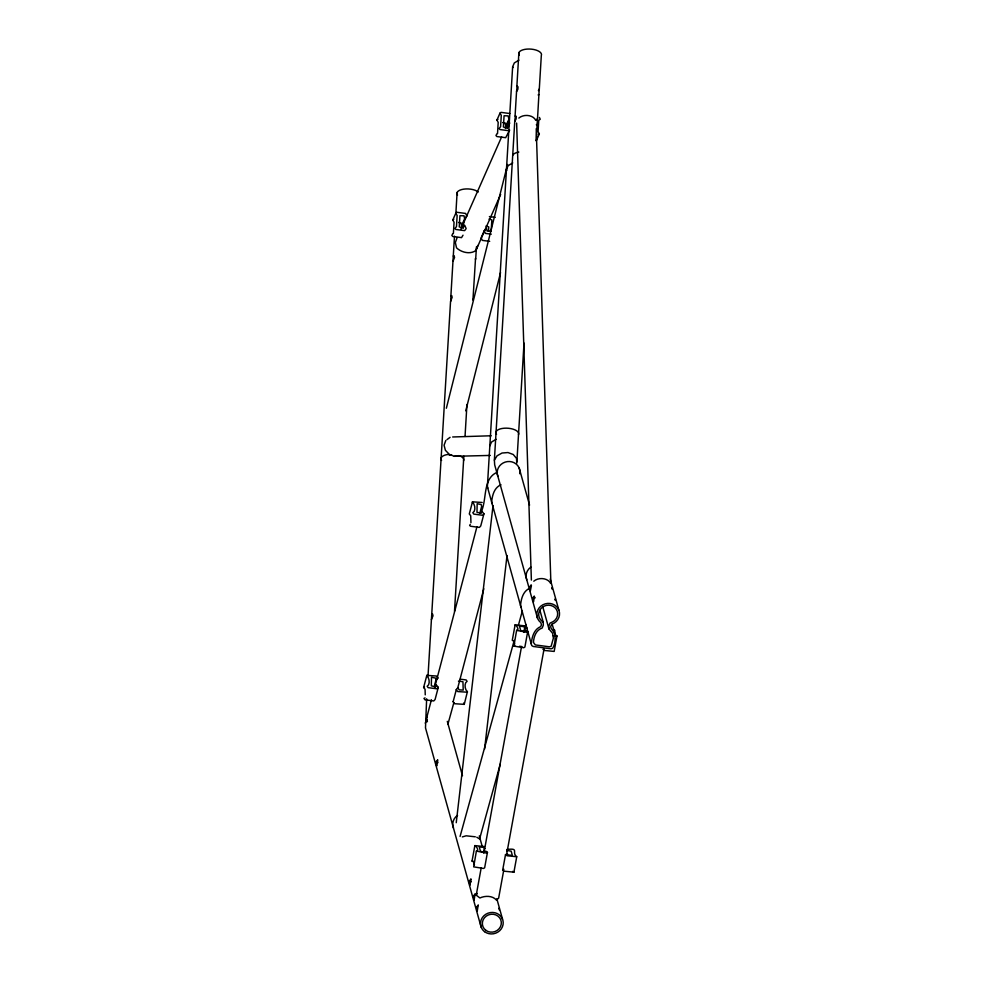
<?xml version="1.0" encoding="UTF-8"?>
<svg xmlns="http://www.w3.org/2000/svg" width="983" height="983" viewBox="0 0 983 983"><rect width="100%" height="100%" fill="white"/><g stroke="black" fill="none" stroke-linecap="round" stroke-linejoin="round"><path stroke-width="1.47" d="M465.77 410.808L500.544 272.598M458.533 222.465L460.916 222.785L461.58 225.746L464.664 218.754L466.827 216.211L465.672 213.446L456.874 212.279L455.891 213.004L452.794 219.995L454.06 222.305L453.384 233.549M481.166 927.239L425.492 727.862L426.647 698.778M428.023 675.96L431.414 619.659L432.999 615.8L432.594 614.031L431.734 614.4L431.414 619.659M431.734 614.4L450.558 301.24L452.143 297.382L451.738 295.613L450.878 295.981L450.865 301.142M450.878 295.981L452.966 261.331L454.551 257.472L454.146 255.715L453.286 256.072L452.966 261.331M453.286 256.072L454.478 236.203M457.107 192.484L455.842 213.852L457.156 215.314L456.481 226.557L454.957 228.498L455.829 229.469L464.64 230.636L466.163 228.597L464.787 225.463L463.89 225.512L463.276 227.884L459.258 226.926L459.933 215.682L464.001 215.793L464.664 218.754M454.515 611.279L463.841 456.198M465.033 436.44L466.95 404.517M472.995 299.078L475.526 258.541L475.391 259.168M475.698 259.033L476.436 246.807M488.502 231.103L488.76 226.889L485.934 226.09M509.796 113.524L500.998 112.357L500.028 113.082L496.931 120.073L498.197 122.383L497.521 133.639M500.028 113.082L501.281 115.392L500.605 126.635L499.094 128.576L499.966 129.547L508.764 130.714M552.09 624.193C554.621 631.823 557.005 640.928 552.667 648.313L550.959 648.805L533.179 646.458L531.717 645.548L487.371 486.757L512.635 66.746L514.33 62.924L518.926 60.16M537.492 618.196L494.682 464.873L494.375 460.142L514.748 121.437L516.112 118.943L516.272 116.473L515.387 115.773L514.748 121.437M515.067 116.191L516.542 91.652L517.869 89.22L518.016 86.823L517.169 86.148L516.542 91.652M516.849 86.553L518.889 52.59M516.8 463.104L524.013 343.067M536.202 140.606L537.443 118.685L536.571 120.319M537.492 119.152L539.225 89.06L538.389 90.645M539.274 89.514L541.314 55.552A11.427 5.013 3.4 0 0 529.259 49.027A11.427 5.013 3.4 0 0 519.331 55.195M536.313 140.041L536.263 140.888L539.348 133.897L538.082 131.587L538.758 120.344L540.232 119.25L539.409 117.432M456.247 822.71L493.024 505.557M484.582 749.083L507.019 555.53M472.897 300.122L473.302 298.943M479.544 838.855L476.78 837.246M474.445 864.843L473.659 862.042L472.049 861.059L474.863 845.601L484.508 846.572M526.372 626.847L524.738 625.827L515.104 624.869L512.278 640.314L513.9 641.297L514.687 644.098M484.889 848.489L483.255 847.334L479.262 846.953L480.441 851.167C484.422 853.686 484.582 849.128 487.457 852.359L484.644 867.817L483.489 868.456L473.671 866.859L476.399 851.094C479.372 850.959 476.62 846.191 474.863 845.601M525.119 627.744L523.497 626.589L519.503 626.208L520.671 630.422C524.652 632.941 524.811 628.383 527.699 631.614L524.885 647.072L523.718 647.723L513.9 646.114L516.628 630.349C519.614 630.214 516.849 625.446 515.104 624.869M483.624 852.728L484.398 848.513M523.865 631.983L524.627 627.768M503.603 870.926L498.639 898.118L496.464 900.121C492.594 895.501 485.024 895.574 479.913 897.983L476.227 895.157L481.179 867.964M483.931 852.863L521.371 647.428M524.123 632.327L526.2 624.561M531.262 643.939C531.889 637.242 533.781 629.538 540.601 626.65L541.449 624.942L540.883 622.644A11.427 10.715 -15.6 0 1 540.834 606.155A11.427 10.715 -15.6 0 1 558.012 608.428A11.427 10.715 -15.6 0 1 552.09 624.119L550.738 626.171L550.935 628.014L554.559 633.064M506.773 849.521C519.823 847.801 511.111 852.445 516.739 856.721L513.925 872.179L504.291 871.208L502.657 870.188L505.52 854.62L507.216 853.822L508.346 855.001L512.34 855.382L511.172 851.167L507.081 850.479L506.872 851.327M506.626 854.313L544.066 648.891M542.935 649.321L544.521 650.463L554.166 651.434L556.98 635.989C553.515 634.821 555.727 630.201 554.338 629.747M507.56 164.468L446.356 408.24M460.265 679.167L466.126 679.941L467.097 681.33C464.05 682.644 464.627 689.869 467.429 691.59L464.246 704.369L454.539 703.705L453.163 701.604M458.447 681.121L462.944 681.723L463.214 690.091L459.196 689.869L457.771 687.756L456.296 689.722L457.734 691.565L467.453 692.216M425.246 694.858L425.061 689.28L423.624 687.522L426.819 675.37L436.526 676.021L437.976 677.865M482.186 502.485L472.479 501.834L469.284 513.974L470.722 515.743L470.943 522.71M434.56 685.36L435.973 679.953L435.543 678.098L431.5 677.25L431.316 685.864L435.358 686.724L436.133 684.709L438.283 687.338L435.088 699.491L433.736 700.965L424.939 699.798L423.968 698.409L425.061 697.905M479.864 513.163L481.633 506.417L481.203 504.549L477.16 503.701L476.976 512.327L481.019 513.175L481.793 511.16L483.943 513.802L480.748 525.954L479.397 527.416L470.599 526.249L469.653 525.5L470.255 524.357M427.433 721.706L426.352 719.028L431.414 699.798M434.535 687.953L476.976 526.63M480.478 513.31C487.568 501.146 481.83 478.438 497.459 472.172M435.42 687.4L436.133 684.709M453.089 701.874L456.358 689.464M453.839 702.759L447.855 724.41M457.734 687.953L483.82 588.792M460.081 836.447L514.232 640.375M518.299 625.63L522.366 610.885M479.569 839.027L500.31 763.926M463.841 222.846L461.58 225.746M507.978 122.924L505.717 125.824L505.041 122.863L502.669 122.543M489.018 219.098L491.844 219.897L491.168 231.14L487.101 231.042L486.438 228.068L484.177 230.98L485.442 233.389L491.303 234.163M502.657 870.188L503.91 869.304M457.144 237.591L455.338 242.518L456.53 247.839C461.26 252.41 470.378 254.769 475.944 250.407L500.654 194.45M475.944 250.407L477.75 245.48M445.827 440.458L444.07 445.213L445.397 450.288L449.329 454.355L454.379 456.309L490.333 455.424M498.823 908.267L499.29 909.926M426.352 719.028L427.273 716.619M534.74 598.291L535.022 597.627M505.717 125.824L509.329 118.648M460.855 229.199L501.637 136.87M505.336 128.478L509.047 120.086M463.042 227.933L464.283 225.144M507.179 128.011L508.924 125.541M496.747 133.995L495.997 135.568L496.882 136.539L505.68 137.706L509.673 130.075M484.275 230.624L481.08 237.972L482.346 240.38L489.681 241.351M489.829 445.877L491.525 442.055L496.12 439.29M476.227 895.157L477.185 893.436M494.375 460.142L497.066 455.805L502.043 453.028L507.978 452.549L513.261 454.515L516.493 458.373L516.714 461.924M425.184 723.132L427.212 719.875M437.902 678.123L435.973 679.953M483.943 513.802L482.592 515.264L473.794 514.109L472.823 512.721C475.87 511.393 475.293 504.181 472.491 502.46L472.479 501.834M438.283 687.338L436.931 688.813L428.133 687.645L427.163 686.269C430.21 684.942 429.632 677.729 426.831 675.997L426.819 675.37M452.61 233.917L451.873 235.49L452.745 236.461L461.543 237.628L463.018 235.207M508.42 125.222L507.412 127.962L503.394 127.004L504.07 115.761L508.137 115.871L508.801 118.832M450.079 437.324L446.982 439.622M496.931 120.073L497.914 119.348M538.365 134.622L539.348 133.897M452.794 219.995L453.777 219.27M500.986 484.766C494.166 487.654 492.274 495.358 491.647 502.055L492.102 503.665M529.862 588.203C523.042 591.09 521.15 598.794 520.523 605.503L520.99 607.101M423.624 687.522L424.533 687.006M527.699 631.614L526.532 632.266L516.628 630.349M487.457 852.359L486.302 853.011L476.399 851.094M538.119 94.958L538.967 94.614M536.313 124.767L537.173 124.411M513.814 645.794L514.822 645.61M512.745 162.895L508.15 165.648L506.454 169.481L506.896 170.256M462.329 836.914L466.163 835.808L475.317 836.803M556.98 635.989L553.208 635.792M472.049 861.059L472.884 860.862M516.739 856.721L507.105 855.763L505.471 854.743M454.379 456.309L459.086 455.645M452.659 436.98L491.193 435.764M489.399 216.579L495.272 217.354M519.552 646.249L521.936 646.568M512.635 871.38L513.925 872.179M543.218 622.19L542.088 621.231A9.535 8.933 -15.6 0 1 542.051 607.482A9.535 8.933 -15.6 0 1 556.378 609.374A9.535 8.933 -15.6 0 1 551.438 622.472L550.025 623.087L548.87 625.925L548.956 628.936L552.643 633.359L553.368 638.213L551.131 646.31L549.423 646.802L535.354 644.934L533.437 642.427C533.818 636.554 536.079 630.054 542.161 628.039L543.304 625.188L543.218 622.19L539.925 610.357M463.571 703.054L464.246 704.369M525.229 626.282L527.269 628.407M512.635 66.746L513.077 67.532M487.371 486.757L487.765 488.146M519.233 468.215L529.554 505.151M550.185 579.048L558.848 610.099M552.323 588.547L552.065 587.613L552.102 589.124M555.432 599.728L555.186 598.831L555.223 600.294M542.763 606.757L548.956 628.936M447.302 721.362L462.489 775.747M479.286 835.906L482.137 846.13M496.808 898.695L502.522 919.142M509.083 120.811L509.685 123.477M471.127 881.247L471.176 881.874M437.853 762.095L437.902 762.734M536.226 128.712L550.873 582.649M516.628 123.072L531.373 580.081M441.576 460.413A11.427 5.013 3.4 0 1 448.592 454.367M459.811 455.842A11.427 5.013 3.4 0 1 463.571 460.769M457.537 195.089A11.427 5.013 3.4 0 1 463.644 189.154A11.427 5.013 3.4 0 1 478.279 192.004M449.219 455.215A9.535 4.178 3.4 0 1 451.652 455.104M496.526 434.339A11.427 5.013 3.5 0 1 506.454 428.158A11.427 5.013 3.5 0 1 518.508 434.695M512.708 155.326A11.427 5.013 3.4 0 1 518.815 152.07M497.877 476.313A11.427 10.715 -15.6 0 1 507.535 461.58A11.427 10.715 -15.6 0 1 519.761 473.745M518.84 118.071A9.941 7.397 -1.8 0 1 535.735 120.295M533.781 581.199A9.941 7.397 -1.8 0 1 550.664 583.435M526.753 579.749A11.427 10.715 -15.6 0 1 530.881 567.117M453.433 827.944A11.427 10.715 -15.6 0 1 457.562 815.312M437.644 759.994L436.673 766.064L435.997 761.85L437.644 759.994M470.918 879.146L469.935 885.216L469.272 881.001L470.918 879.146M475.084 894.075L474.101 900.145L473.437 895.943L475.084 894.075M478.193 905.196L477.21 911.266L476.546 907.063L478.193 905.196M531.41 585.782L530.329 590.955L529.763 586.9L531.152 584.848L531.41 585.782M534.469 596.964L533.425 601.977L532.884 598.045L534.224 596.067L534.469 596.964M485.762 930.274A9.535 8.933 -15.6 0 0 501.195 924.425A9.535 8.933 -15.6 0 0 488.563 914.866A9.535 8.933 -15.6 0 0 485.762 930.274M484.558 931.675A11.427 10.715 -15.6 0 0 503.05 924.671A11.427 10.715 -15.6 0 0 487.924 913.219A11.427 10.715 -15.6 0 0 484.558 931.675"/></g></svg>
